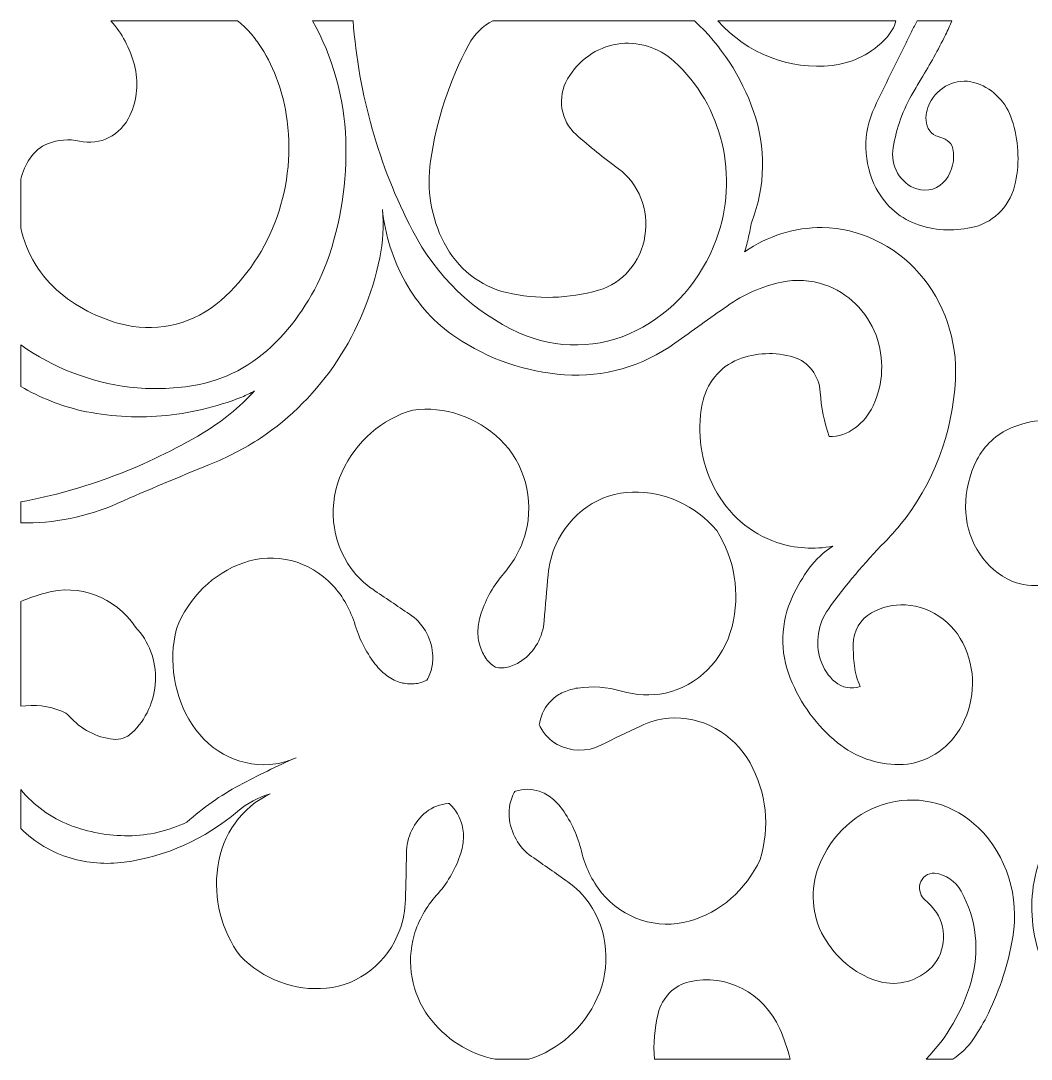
# Model space of a CAD drawing. Header units: millimetres. Extents: x -1200 to 1200, y -590 to 590.
# Drawn here: x -1200 to -52, y -590 to 590 of the extents above; entities that cross this region are included whole.
import ezdxf

# ---------------------------------------------------------------- set-up
doc = ezdxf.new("R2010")
doc.units = ezdxf.units.MM
doc.header["$MEASUREMENT"] = 0
doc.layers.add('Layer 1', color=7, linetype='Continuous')

msp = doc.modelspace()

# ---------------------------------------------------------------- linework, layer by layer
at = {"layer": 'Layer 1', "color": 250, "lineweight": 20}
for points, knots in [([(-434.466, 589.9734), (-404.2132, 562.1091), (-381.068, 526.6537), (-367.115, 486.8259), (-352.8885, 446.2071), (-353.6743, 401.4212), (-369.3075, 361.3882), (-370.4978, 355.6812), (-371.7052, 349.9743), (-372.9296, 344.2734), (-374.1485, 338.5665), (-375.6179, 332.9199), (-377.3263, 327.358), (-351.1343, 345.6382), (-320.4316, 355.2584), (-289.0741, 355.0048), (-247.1519, 354.2319), (-207.5307, 335.4201), (-178.9523, 302.8816), (-150.374, 270.343), (-135.4982, 226.8858), (-137.7421, 182.4805), (-140.8687, 121.3649), (-163.0514, 63.1181), (-200.8218, 16.8285), (-206.3233, 10.1734), (-212.0925, 3.7599), (-218.1066, -2.3818), (-241.2346, -26.0128), (-262.6428, -51.4675), (-282.1431, -78.5226), (-294.0175, -94.9971), (-297.3776, -116.6775), (-291.0845, -136.3045), (-287.9294, -146.1421), (-282.1829, -154.8202), (-274.5343, -161.3063), (-266.5269, -168.0881), (-255.7801, -170.0146), (-246.1268, -166.3851), (-249.5097, -159.0356), (-251.7138, -151.1425), (-252.642, -143.026), (-253.5646, -134.9518), (-253.9976, -126.8291), (-253.9349, -118.7006), (-253.8153, -103.6271), (-245.9047, -89.8519), (-233.3355, -82.8043), (-221.4382, -76.1371), (-208.0603, -73.021), (-194.6254, -73.7879), (-163.0458, -75.5695), (-135.4812, -96.9539), (-124.29, -128.3208), (-113.3441, -158.9932), (-117.8033, -193.4282), (-136.1247, -219.8552), (-151.5073, -242.0427), (-175.8884, -255.1596), (-201.8584, -255.2381), (-227.105, -255.3166), (-251.6511, -246.566), (-271.7322, -230.3451), (-295.3444, -211.2676), (-313.8709, -186.0363), (-325.5231, -157.091), (-337.5399, -127.2459), (-336.5888, -93.3365), (-322.9376, -64.2885), (-317.6011, -52.941), (-311.2396, -42.1673), (-303.9441, -32.1244), (-296.5916, -22.0028), (-287.4681, -13.4998), (-277.063, -7.0621), (-298.2888, -11.1506), (-320.1298, -9.6831), (-340.7007, -2.7804), (-370.8281, 7.3471), (-396.1432, 29.2932), (-411.5031, 58.5826), (-426.7945, 87.7393), (-431.7665, 121.697), (-425.5474, 154.3987), (-421.1279, 177.6552), (-405.6768, 196.8051), (-384.7016, 205.0606), (-364.5577, 212.9838), (-342.5802, 213.938), (-321.8953, 207.7962), (-304.73, 202.7114), (-292.5139, 186.6595), (-291.4205, 167.7994), (-290.4295, 150.594), (-287.0238, 133.6424), (-281.3172, 117.506), (-270.7186, 117.4033), (-260.3476, 120.8396), (-251.6966, 127.3376), (-243.1312, 133.7752), (-236.1717, 142.3387), (-231.4447, 152.279), (-219.5475, 177.2928), (-218.2889, 206.5281), (-227.9991, 232.5806), (-238.5408, 259.9558), (-259.966, 281.0201), (-286.5226, 290.0666), (-302.2127, 295.4173), (-318.9395, 296.4499), (-335.1138, 293.0741), (-357.3307, 288.436), (-378.4654, 279.1721), (-397.2879, 265.8197), (-417.0502, 251.8031), (-436.7896, 237.738), (-456.5006, 223.6307), (-493.4395, 197.1795), (-537.6111, 184.5397), (-582.0903, 187.662), (-626.0399, 190.754), (-668.5429, 205.4712), (-705.7553, 230.4609), (-729.225, 246.2229), (-748.8163, 267.6737), (-762.9233, 293.0499), (-776.9847, 318.3477), (-785.8919, 346.4777), (-789.0868, 375.6464), (-787.2473, 357.2212), (-788.2212, 338.6088), (-791.9573, 320.5156), (-809.4756, 235.7149), (-858.3573, 162.0019), (-927.656, 115.7849), (-945.9773, 103.8153), (-965.3295, 93.7301), (-985.4506, 85.6559), (-1020.453, 71.6089), (-1055.2277, 56.946), (-1089.7689, 41.6732), (-1124.6803, 26.2314), (-1162.2285, 18.6643), (-1200.0501, 19.4374), (-1200.0501, 19.4374), (-1200.0501, 43.2615), (-1200.0501, 43.2615), (-1127.3115, 56.7468), (-1057.2495, 83.2643), (-992.8999, 121.6608), (-971.3037, 134.5483), (-951.5756, 150.6847), (-934.3308, 169.5567), (-936.6373, 168.1014), (-939.0293, 166.7969), (-941.4895, 165.6495), (-943.9498, 164.5081), (-946.433, 163.4271), (-948.9388, 162.4066), (-978.1949, 150.8175), (-1008.8178, 143.6069), (-1039.9476, 140.9617), (-1070.3996, 138.377), (-1101.034, 140.3881), (-1130.9564, 146.9163), (-1155.081, 152.5931), (-1178.3344, 161.8147), (-1200.0501, 174.3216), (-1200.0501, 174.3216), (-1200.0501, 221.7284), (-1200.0501, 221.7284), (-1163.0088, 195.6335), (-1120.6538, 179.1891), (-1076.4764, 173.7842), (-1052.2377, 170.8672), (-1027.7314, 171.429), (-1003.6353, 175.463), (-968.6042, 181.3209), (-936.0735, 198.3752), (-910.4167, 224.3312), (-885.0504, 249.9973), (-865.1857, 281.1711), (-852.2007, 315.7085), (-836.2998, 360.0717), (-828.9758, 407.3938), (-830.6787, 454.8187), (-832.3929, 502.5094), (-845.395, 549.0043), (-868.4831, 589.9734), (-868.4831, 589.9734), (-822.358, 589.9734), (-822.358, 589.9734), (-816.0307, 506.3865), (-793.0279, 425.1488), (-754.8874, 351.7015), (-727.8981, 299.7291), (-685.2754, 258.7842), (-633.831, 235.4492), (-591.1457, 216.0879), (-542.657, 216.9756), (-500.638, 237.9191), (-458.9836, 258.6816), (-426.3845, 295.6045), (-409.618, 341.0606), (-383.2722, 412.521), (-402.425, 493.946), (-457.4117, 543.8166), (-475.3116, 560.0316), (-499.0891, 567.2604), (-522.348, 563.4376), (-545.6128, 559.6209), (-566.1439, 545.2298), (-578.5764, 524.0387), (-590.7242, 503.3488), (-586.6295, 476.2876), (-568.9517, 460.7068), (-553.4493, 447.0283), (-537.3833, 434.0685), (-520.8046, 421.8755), (-497.4374, 404.7911), (-485.8819, 375.1452), (-490.6374, 345.4751), (-495.3929, 315.8052), (-515.9411, 291.7516), (-543.3177, 283.8101), (-577.3976, 274.0329), (-613.1803, 273.0907), (-647.6817, 281.0502), (-678.0369, 288.0496), (-704.0068, 308.6549), (-718.9282, 337.5519), (-733.559, 365.8873), (-738.9865, 398.5164), (-734.3905, 430.451), (-727.6873, 477.0487), (-712.9368, 521.9129), (-690.8795, 562.8338), (-684.5293, 574.616), (-674.9671, 584.0732), (-663.4401, 589.9734), (-663.4401, 589.9734), (-434.466, 589.9734), (-434.466, 589.9734)], [0, 0, 0, 0, 0.012345679, 0.012345679, 0.012345679, 0.024691358, 0.024691358, 0.024691358, 0.037037037, 0.037037037, 0.037037037, 0.049382716, 0.049382716, 0.049382716, 0.061728395, 0.061728395, 0.061728395, 0.074074074, 0.074074074, 0.074074074, 0.086419753, 0.086419753, 0.086419753, 0.098765432, 0.098765432, 0.098765432, 0.111111111, 0.111111111, 0.111111111, 0.12345679, 0.12345679, 0.12345679, 0.135802469, 0.135802469, 0.135802469, 0.148148148, 0.148148148, 0.148148148, 0.160493827, 0.160493827, 0.160493827, 0.172839506, 0.172839506, 0.172839506, 0.185185185, 0.185185185, 0.185185185, 0.197530864, 0.197530864, 0.197530864, 0.209876543, 0.209876543, 0.209876543, 0.222222222, 0.222222222, 0.222222222, 0.234567901, 0.234567901, 0.234567901, 0.24691358, 0.24691358, 0.24691358, 0.259259259, 0.259259259, 0.259259259, 0.271604938, 0.271604938, 0.271604938, 0.283950617, 0.283950617, 0.283950617, 0.296296296, 0.296296296, 0.296296296, 0.308641975, 0.308641975, 0.308641975, 0.320987654, 0.320987654, 0.320987654, 0.333333333, 0.333333333, 0.333333333, 0.345679012, 0.345679012, 0.345679012, 0.358024691, 0.358024691, 0.358024691, 0.37037037, 0.37037037, 0.37037037, 0.382716049, 0.382716049, 0.382716049, 0.395061728, 0.395061728, 0.395061728, 0.407407407, 0.407407407, 0.407407407, 0.419753086, 0.419753086, 0.419753086, 0.432098765, 0.432098765, 0.432098765, 0.444444444, 0.444444444, 0.444444444, 0.456790123, 0.456790123, 0.456790123, 0.469135802, 0.469135802, 0.469135802, 0.481481481, 0.481481481, 0.481481481, 0.49382716, 0.49382716, 0.49382716, 0.50617284, 0.50617284, 0.50617284, 0.518518519, 0.518518519, 0.518518519, 0.530864198, 0.530864198, 0.530864198, 0.543209877, 0.543209877, 0.543209877, 0.555555556, 0.555555556, 0.555555556, 0.567901235, 0.567901235, 0.567901235, 0.580246914, 0.580246914, 0.580246914, 0.592592593, 0.592592593, 0.592592593, 0.604938272, 0.604938272, 0.604938272, 0.617283951, 0.617283951, 0.617283951, 0.62962963, 0.62962963, 0.62962963, 0.641975309, 0.641975309, 0.641975309, 0.654320988, 0.654320988, 0.654320988, 0.666666667, 0.666666667, 0.666666667, 0.679012346, 0.679012346, 0.679012346, 0.691358025, 0.691358025, 0.691358025, 0.703703704, 0.703703704, 0.703703704, 0.716049383, 0.716049383, 0.716049383, 0.728395062, 0.728395062, 0.728395062, 0.740740741, 0.740740741, 0.740740741, 0.75308642, 0.75308642, 0.75308642, 0.765432099, 0.765432099, 0.765432099, 0.777777778, 0.777777778, 0.777777778, 0.790123457, 0.790123457, 0.790123457, 0.802469136, 0.802469136, 0.802469136, 0.814814815, 0.814814815, 0.814814815, 0.827160494, 0.827160494, 0.827160494, 0.839506173, 0.839506173, 0.839506173, 0.851851852, 0.851851852, 0.851851852, 0.864197531, 0.864197531, 0.864197531, 0.87654321, 0.87654321, 0.87654321, 0.888888889, 0.888888889, 0.888888889, 0.901234568, 0.901234568, 0.901234568, 0.913580247, 0.913580247, 0.913580247, 0.925925926, 0.925925926, 0.925925926, 0.938271605, 0.938271605, 0.938271605, 0.950617284, 0.950617284, 0.950617284, 0.962962963, 0.962962963, 0.962962963, 0.975308642, 0.975308642, 0.975308642, 0.987654321, 0.987654321, 0.987654321, 1, 1, 1, 1]), ([(-940.772, 578.0763), (-936.8138, 573.6678), (-933.1234, 569.0057), (-929.7176, 564.114), (-913.5889, 540.1509), (-902.825, 512.6249), (-898.229, 483.5889), (-885.6199, 404.018), (-914.0787, 323.4506), (-972.8301, 272.1728), (-1002.6557, 246.1444), (-1041.9466, 235.8055), (-1079.791, 244.0005), (-1107.2644, 249.949), (-1133.0636, 262.5043), (-1155.2292, 280.7061), (-1177.7593, 299.2098), (-1193.5747, 325.359), (-1200.0501, 354.7875), (-1200.0501, 354.7875), (-1200.0501, 409.9423), (-1200.0501, 409.9423), (-1197.9315, 418.5903), (-1194.3265, 426.7431), (-1189.4058, 433.9899), (-1184.4225, 441.3335), (-1177.5258, 446.968), (-1169.5582, 450.2049), (-1158.0027, 454.9094), (-1145.4049, 455.9179), (-1133.3084, 453.1097), (-1110.095, 447.7289), (-1086.3745, 459.8493), (-1075.9182, 482.4777), (-1067.6773, 500.2991), (-1065.8776, 520.7232), (-1070.8781, 539.849), (-1075.7929, 558.6426), (-1085.0021, 575.8601), (-1097.6909, 589.9734), (-1097.6909, 589.9734), (-953.7968, 589.9734), (-953.7968, 589.9734), (-949.0926, 586.4706), (-944.7301, 582.4849), (-940.772, 578.0763)], [0, 0, 0, 0, 0.066666667, 0.066666667, 0.066666667, 0.133333333, 0.133333333, 0.133333333, 0.2, 0.2, 0.2, 0.266666667, 0.266666667, 0.266666667, 0.333333333, 0.333333333, 0.333333333, 0.4, 0.4, 0.4, 0.466666667, 0.466666667, 0.466666667, 0.533333333, 0.533333333, 0.533333333, 0.6, 0.6, 0.6, 0.666666667, 0.666666667, 0.666666667, 0.733333333, 0.733333333, 0.733333333, 0.8, 0.8, 0.8, 0.866666667, 0.866666667, 0.866666667, 0.933333333, 0.933333333, 0.933333333, 1, 1, 1, 1]), ([(-209.598, 579.6103), (-211.4774, 576.4277), (-213.6017, 573.4202), (-215.9481, 570.606), (-232.5552, 552.984), (-254.3449, 541.9325), (-277.7066, 539.2632), (-326.1325, 533.7193), (-374.177, 552.4827), (-407.6815, 589.9734), (-407.6815, 589.9734), (-205.4861, 589.9734), (-205.4861, 589.9734), (-206.3233, 586.3076), (-207.713, 582.811), (-209.598, 579.6103)], [0, 0, 0, 0, 0.2, 0.2, 0.2, 0.4, 0.4, 0.4, 0.6, 0.6, 0.6, 0.8, 0.8, 0.8, 1, 1, 1, 1]), ([(-181.2967, 589.9734), (-181.2967, 589.9734), (-141.8805, 589.9734), (-141.8805, 589.9734), (-144.0958, 584.5925), (-146.4708, 579.2842), (-149.0051, 574.0664), (-157.5365, 557.0242), (-166.7342, 540.3684), (-176.5868, 524.1535), (-179.759, 518.9296), (-182.8914, 513.6816), (-185.9839, 508.4035), (-197.1293, 489.2597), (-204.8064, 468.0624), (-208.6051, 445.9231), (-212.1475, 425.2213), (-200.5122, 404.9481), (-181.5302, 398.8183), (-169.616, 394.9654), (-156.6766, 399.1324), (-148.8058, 409.3687), (-141.2426, 419.2063), (-138.2185, 432.1239), (-140.5707, 444.5704), (-141.3223, 448.5502), (-143.6973, 451.9804), (-147.0516, 453.937), (-150.2637, 455.8031), (-153.6751, 457.2706), (-157.2119, 458.2973), (-165.1053, 460.586), (-170.7321, 467.9658), (-171.2049, 476.6319), (-171.6434, 484.6881), (-169.6387, 492.6717), (-165.4926, 499.4355), (-154.2049, 517.8244), (-132.6373, 525.7658), (-113.0231, 518.7847), (-94.5138, 512.1961), (-79.9513, 496.8991), (-73.5384, 477.3505), (-66.0779, 454.6014), (-64.6427, 430.137), (-69.3867, 406.5847), (-74.4212, 381.5346), (-92.5774, 361.8109), (-116.0643, 355.8262), (-136.7663, 350.5601), (-158.4021, 351.2123), (-178.7852, 357.7103), (-199.5782, 364.3413), (-217.1137, 379.2699), (-227.7181, 399.3619), (-242.833, 427.9931), (-243.5107, 462.6816), (-229.5575, 491.9652), (-217.8711, 516.4717), (-205.9226, 540.8394), (-193.7178, 565.0622), (-191.662, 569.2231), (-189.6116, 573.39), (-187.5728, 577.563), (-185.5339, 581.73), (-183.4437, 585.8668), (-181.2967, 589.9734)], [0, 0, 0, 0, 0.045454545, 0.045454545, 0.045454545, 0.090909091, 0.090909091, 0.090909091, 0.136363636, 0.136363636, 0.136363636, 0.181818182, 0.181818182, 0.181818182, 0.227272727, 0.227272727, 0.227272727, 0.272727273, 0.272727273, 0.272727273, 0.318181818, 0.318181818, 0.318181818, 0.363636364, 0.363636364, 0.363636364, 0.409090909, 0.409090909, 0.409090909, 0.454545455, 0.454545455, 0.454545455, 0.5, 0.5, 0.5, 0.545454545, 0.545454545, 0.545454545, 0.590909091, 0.590909091, 0.590909091, 0.636363636, 0.636363636, 0.636363636, 0.681818182, 0.681818182, 0.681818182, 0.727272727, 0.727272727, 0.727272727, 0.772727273, 0.772727273, 0.772727273, 0.818181818, 0.818181818, 0.818181818, 0.863636364, 0.863636364, 0.863636364, 0.909090909, 0.909090909, 0.909090909, 0.954545455, 0.954545455, 0.954545455, 1, 1, 1, 1]), ([(1091.2634, 106.9678), (1132.1091, 69.3987), (1168.6037, 26.787), (1199.95, -19.9314), (1199.95, -19.9314), (1199.95, -92.8835), (1199.95, -92.8835), (1172.9777, -67.9059), (1146.2901, -42.584), (1119.8931, -16.9179), (1090.8818, 12.2629), (1062.3263, 41.9571), (1034.2491, 72.1525), (987.8962, 121.999), (932.6702, 161.549), (871.7546, 188.5316), (850.0788, 197.8136), (827.6627, 205.0304), (804.7738, 210.0911), (781.8336, 215.1579), (758.3696, 217.018), (734.9739, 215.6048), (679.4118, 211.6733), (626.6859, 188.2961), (585.0315, 149.1085), (557.7403, 123.4183), (549.9777, 81.6157), (566.095, 46.897), (570.1386, 38.1886), (576.3748, 30.8391), (584.1203, 25.6576), (591.8771, 20.4701), (600.8754, 17.7706), (610.0446, 17.8732), (621.3553, 18.0061), (630.8377, 26.9318), (632.2729, 38.8288), (633.5428, 49.2764), (633.9871, 59.8146), (633.6055, 70.3347), (632.8709, 90.2758), (646.5109, 107.5717), (665.1396, 110.3859), (682.5555, 113.0069), (699.9713, 105.4701), (710.7011, 90.6864), (731.7333, 61.6928), (740.5095, 24.7276), (734.9567, -11.3741), (729.1248, -49.3055), (701.8564, -79.5492), (666.3983, -87.4845), (631.9824, -95.1844), (596.0971, -86.0352), (568.7262, -62.6096), (514.5708, -16.2838), (497.0012, 63.2086), (525.9955, 130.2846), (533.2112, 146.9586), (543.0011, 162.2434), (554.961, 175.5053), (566.898, 188.7429), (580.5494, 200.1145), (595.4993, 209.2819), (567.4846, 202.0591), (540.8426, 189.8058), (516.718, 173.0534), (492.6275, 156.3252), (471.1054, 135.7803), (452.8979, 112.1252), (418.3055, 66.1074), (398.2356, 9.7627), (395.5078, -49.0157), (392.8082, -107.3471), (404.472, -165.3948), (429.3826, -217.4818), (442.6808, -245.2978), (466.0993, -266.1326), (494.2449, -275.1731), (511.4955, -280.711), (530.1757, -277.4679), (544.852, -266.3802), (554.9838, -258.6925), (560.4226, -245.8111), (559.0787, -232.6761), (557.7288, -219.5411), (549.9378, -208.2481), (538.4793, -203.0484), (525.8302, -197.2751), (516.4845, -185.4928), (513.2837, -171.2889), (508.1639, -148.594), (519.5656, -125.3375), (540.0055, -116.7016), (558.2584, -108.9958), (578.072, -106.3567), (597.5552, -109.0441), (629.1975, -113.4104), (658.4991, -129.1361), (680.5622, -153.5883), (714.0953, -191.399), (727.2056, -244.7362), (715.3996, -295.1081), (703.5364, -345.7276), (667.2981, -385.9661), (620.1706, -400.9128), (606.4112, -405.2731), (592.458, -408.9146), (578.3625, -411.8193), (564.2498, -414.7302), (549.9208, -416.3306), (535.5405, -416.5962), (542.853, -417.0492), (550.0973, -418.3415), (557.148, -420.4613), (601.0748, -433.6748), (642.4387, -455.1014), (679.2751, -483.7086), (694.4527, -495.5029), (705.2564, -512.5814), (709.7841, -531.9488), (714.232, -550.9778), (714.5738, -570.8404), (710.7864, -590.0266), (710.7864, -590.0266), (680.6192, -590.0266), (680.6192, -590.0266), (692.7442, -547.8677), (674.4114, -502.623), (637.1764, -483.0262), (615.8424, -471.7814), (593.7166, -462.3182), (570.9985, -454.7331), (537.8585, -443.6634), (506.2217, -428.0464), (476.9088, -408.2744), (447.663, -388.5516), (422.5742, -362.6291), (403.2175, -332.1474), (420.6666, -359.9309), (428.9046, -393.1053), (426.6204, -426.4158), (424.3423, -459.5342), (415.0706, -491.7043), (399.4943, -520.5228), (390.7523, -536.7015), (379.1056, -550.9235), (365.2209, -562.3736), (351.3987, -573.7694), (336.147, -583.0816), (319.9158, -590.0266), (319.9158, -590.0266), (110.8007, -590.0266), (110.8007, -590.0266), (117.6634, -566.6312), (136.2808, -549.2265), (159.0273, -544.9147), (180.219, -540.8987), (201.8152, -539.8358), (223.2688, -541.7381), (212.3683, -525.7285), (204.976, -507.3334), (201.6329, -487.9057), (198.3241, -468.6713), (196.9059, -449.1168), (197.407, -429.5682), (198.2158, -397.5792), (215.2956, -368.5372), (242.0117, -353.657), (269.0067, -338.6197), (301.8052, -341.5608), (326.0608, -361.1576), (335.3952, -368.7064), (341.8592, -379.5767), (344.2512, -391.7636), (346.4781, -403.0627), (345.7263, -414.8026), (342.0984, -425.6851), (338.1403, -437.5519), (327.2626, -445.2276), (315.4166, -444.5391), (311.9653, -444.3398), (308.5197, -444.1405), (305.0741, -443.9412), (303.0979, -443.8265), (301.1674, -444.6176), (299.772, -446.1032), (298.3824, -447.5948), (297.6477, -449.6301), (297.7673, -451.7256), (298.5589, -465.5128), (305.6664, -478.0198), (316.7948, -485.1942), (327.9289, -492.3747), (341.5744, -493.3591), (353.4774, -487.7548), (383.7928, -473.5327), (402.7463, -441.0606), (401.1744, -405.9494), (400.7871, -397.2592), (399.2039, -388.6836), (396.4702, -380.4826), (381.5944, -335.8538), (370.785, -289.8119), (364.1957, -242.9969), (360.6077, -217.5421), (357.8626, -191.9667), (355.9776, -166.3127), (349.4395, -180.7339), (341.2441, -194.2494), (331.5738, -206.533), (321.9376, -218.7802), (311.914, -230.6712), (301.5147, -242.1937), (283.7173, -261.9234), (261.4834, -276.556), (236.9144, -284.727), (212.6303, -292.8012), (187.4577, -297.5178), (162.0343, -298.7678), (151.8799, -299.1422), (141.7311, -299.4622), (131.5766, -299.734), (121.593, -299.9998), (111.615, -300.4588), (101.6485, -301.1049), (75.297, -303.1582), (49.5777, -310.5621), (25.8687, -322.9362), (8.1224, -332.2001), (-3.1027, -351.3441), (-3.0628, -372.3238), (-3.0458, -383.6894), (-4.0139, -395.0368), (-5.9559, -406.2211), (-6.6564, -410.2855), (-5.3523, -414.4525), (-2.4932, -417.2666), (0.3656, -420.0808), (4.3465, -421.1618), (8.1169, -420.1231), (20.2817, -416.7775), (29.0693, -405.5931), (29.9634, -392.3071), (31.3303, -371.9373), (47.5558, -356.278), (66.8113, -356.7007), (84.3694, -357.0932), (101.5347, -362.3533), (116.587, -371.9433), (132.1917, -381.8836), (142.5625, -398.9562), (144.6527, -418.1242), (145.6665, -427.4062), (145.5753, -436.791), (144.3907, -446.055), (140.8939, -473.3153), (128.3645, -498.3895), (109.0522, -516.7726), (97.941, -527.1597), (84.7624, -534.7569), (70.496, -539.0024), (50.7566, -544.7697), (29.7699, -543.6404), (10.6739, -535.7836), (-8.5757, -527.8603), (-24.3741, -512.6176), (-33.6287, -493.039), (-41.0153, -477.3977), (-46.1524, -460.6755), (-48.8748, -443.4218), (-53.5276, -413.8606), (-50.2302, -383.4901), (-39.3638, -355.8251), (-29.4883, -331.5238), (-13.9747, -310.2541), (5.7077, -293.9909), (25.6295, -277.5344), (50.1813, -268.6208), (75.4337, -268.6691), (87.439, -268.6871), (99.4388, -268.6328), (111.4442, -268.5), (120.6989, -268.2946), (129.9535, -267.9805), (139.2082, -267.5699), (148.4116, -267.1533), (157.6263, -266.8513), (166.8353, -266.658), (160.9694, -266.5795), (155.1318, -265.734), (149.4537, -264.1518), (143.7928, -262.5635), (138.2513, -260.5223), (132.8808, -258.0402), (105.6009, -244.9596), (82.8545, -223.1343), (67.8477, -195.6626), (52.9776, -168.4505), (46.1491, -137.1077), (48.2393, -105.7286), (49.0082, -95.2569), (50.5401, -84.8635), (52.8125, -74.6394), (55.0848, -64.4213), (56.8218, -54.0764), (58.0179, -43.659), (62.0558, -5.9812), (55.9049, 32.1194), (40.2603, 66.2161), (36.4446, 74.5319), (29.9237, 81.0964), (21.8878, 84.7017), (15.3724, 87.6186), (8.2194, 88.5667), (1.2257, 87.4313), (-5.6541, 86.3141), (-12.6136, 85.8853), (-19.5673, 86.1571), (-25.7124, 85.6921), (-30.4452, 80.2147), (-30.3369, 73.6803), (-30.2287, 67.1461), (-27.7969, 62.2182), (-21.6347, 61.9827), (-14.5158, 60.8835), (-7.488, 59.1624), (-0.631, 56.8374), (8.8173, 53.6367), (15.9305, 45.3088), (18.015, 35.0242), (23.5678, 7.9873), (13.9658, -20.034), (-6.6622, -36.9858), (-27.2901, -53.9374), (-55.6121, -56.6249), (-78.9167, -44.1783), (-107.9165, -28.5915), (-126.198, 2.9869), (-126.215, 37.458), (-126.2265, 56.1187), (-121.8185, 74.4957), (-113.3953, 90.8797), (-104.8468, 107.5174), (-91.0303, 120.4288), (-74.4005, 127.3376), (-51.5856, 136.819), (-26.6295, 138.9749), (-2.6698, 133.5457), (21.7453, 128.0139), (43.0283, 112.252), (56.3492, 89.865), (64.8406, 75.5827), (71.2078, 60.0018), (75.2344, 43.6661), (78.3952, 30.2835), (80.4227, 16.6232), (81.2998, 2.8601), (82.1824, -10.9936), (80.6333, -24.9076), (76.7321, -38.1695), (84.8592, -20.1125), (96.3464, -3.9761), (110.4874, 9.2676), (124.5146, 22.4025), (139.6239, 34.1908), (155.6216, 44.4875), (172.7869, 55.539), (192.7028, 60.8654), (212.7612, 59.7784), (243.3101, 58.0029), (271.4158, 41.4377), (288.9796, 14.8779), (295.2558, 5.3964), (299.8346, -5.2323), (302.5, -16.471), (313.5202, -62.8995), (301.583, -112.124), (270.8405, -147.193), (260.2076, -159.3134), (246.1349, -167.442), (230.758, -170.3347), (219.8403, -172.3879), (208.6494, -172.237), (197.783, -169.8999), (185.8118, -167.3212), (176.8931, -156.638), (175.9078, -143.7326), (174.8144, -129.3656), (173.8633, -114.9865), (173.0489, -100.6014), (172.7242, -95.0394), (170.1557, -89.8881), (165.9982, -86.476), (161.8408, -83.0639), (156.5272, -81.7112), (151.3674, -82.7801), (138.3994, -85.4554), (127.4932, -94.671), (122.1511, -107.4799), (111.2847, -133.5506), (112.6858, -163.5105), (125.9612, -188.295), (143.7643, -221.534), (178.3567, -240.4907), (214.2192, -236.6136), (265.3447, -231.0818), (308.9013, -194.962), (326.226, -143.6601), (341.6941, -97.8778), (352.5662, -50.5012), (358.6542, -2.3033), (363.3585, 34.9095), (373.7978, 71.0533), (389.5449, 104.6789), (417.138, 163.5901), (463.4055, 210.3689), (520.1977, 236.8201), (575.942, 262.7821), (636.3676, 275.597), (697.2433, 274.3771), (665.3049, 284.867), (635.8495, 302.5071), (610.8819, 326.0836), (585.9541, 349.6241), (565.6849, 378.207), (551.2706, 410.1296), (535.5575, 444.9328), (530.899, 484.223), (537.9895, 522.0639), (542.6367, 546.8846), (535.0222, 572.4902), (517.7659, 589.9734), (517.7659, 589.9734), (772.9834, 589.9734), (772.9834, 589.9734), (802.2452, 559.9953), (816.762, 517.293), (812.3028, 474.4095), (809.3185, 445.6816), (793.4688, 420.2088), (769.7486, 405.9746), (750.6868, 394.5307), (729.2046, 388.3587), (707.301, 388.0205), (691.1039, 387.7668), (676.382, 397.9849), (670.0944, 413.8134), (663.545, 430.3182), (661.415, 448.4295), (663.9323, 466.136), (666.4097, 483.5225), (668.5567, 500.9513), (670.3736, 518.4284), (672.0081, 534.1179), (665.7889, 549.5538), (653.9601, 559.1378), (641.8977, 568.9151), (625.5127, 570.1169), (612.3056, 562.1754), (581.7796, 543.8166), (565.6736, 506.9239), (572.2686, 470.3755), (580.6063, 424.1402), (603.4724, 382.2955), (637.1707, 351.6472), (652.9805, 337.2681), (670.1856, 324.7188), (688.5126, 314.2169), (706.7827, 303.7391), (725.3262, 293.8048), (744.1146, 284.408), (764.6913, 274.1234), (786.7543, 267.5952), (809.3868, 265.101), (863.4682, 259.1465), (915.5391, 240.0087), (961.499, 209.2094), (1007.1173, 178.6396), (1050.4973, 144.4584), (1091.2634, 106.9678)], [0, 0, 0, 0, 0.00625, 0.00625, 0.00625, 0.0125, 0.0125, 0.0125, 0.01875, 0.01875, 0.01875, 0.025, 0.025, 0.025, 0.03125, 0.03125, 0.03125, 0.0375, 0.0375, 0.0375, 0.04375, 0.04375, 0.04375, 0.05, 0.05, 0.05, 0.05625, 0.05625, 0.05625, 0.0625, 0.0625, 0.0625, 0.06875, 0.06875, 0.06875, 0.075, 0.075, 0.075, 0.08125, 0.08125, 0.08125, 0.0875, 0.0875, 0.0875, 0.09375, 0.09375, 0.09375, 0.1, 0.1, 0.1, 0.10625, 0.10625, 0.10625, 0.1125, 0.1125, 0.1125, 0.11875, 0.11875, 0.11875, 0.125, 0.125, 0.125, 0.13125, 0.13125, 0.13125, 0.1375, 0.1375, 0.1375, 0.14375, 0.14375, 0.14375, 0.15, 0.15, 0.15, 0.15625, 0.15625, 0.15625, 0.1625, 0.1625, 0.1625, 0.16875, 0.16875, 0.16875, 0.175, 0.175, 0.175, 0.18125, 0.18125, 0.18125, 0.1875, 0.1875, 0.1875, 0.19375, 0.19375, 0.19375, 0.2, 0.2, 0.2, 0.20625, 0.20625, 0.20625, 0.2125, 0.2125, 0.2125, 0.21875, 0.21875, 0.21875, 0.225, 0.225, 0.225, 0.23125, 0.23125, 0.23125, 0.2375, 0.2375, 0.2375, 0.24375, 0.24375, 0.24375, 0.25, 0.25, 0.25, 0.25625, 0.25625, 0.25625, 0.2625, 0.2625, 0.2625, 0.26875, 0.26875, 0.26875, 0.275, 0.275, 0.275, 0.28125, 0.28125, 0.28125, 0.2875, 0.2875, 0.2875, 0.29375, 0.29375, 0.29375, 0.3, 0.3, 0.3, 0.30625, 0.30625, 0.30625, 0.3125, 0.3125, 0.3125, 0.31875, 0.31875, 0.31875, 0.325, 0.325, 0.325, 0.33125, 0.33125, 0.33125, 0.3375, 0.3375, 0.3375, 0.34375, 0.34375, 0.34375, 0.35, 0.35, 0.35, 0.35625, 0.35625, 0.35625, 0.3625, 0.3625, 0.3625, 0.36875, 0.36875, 0.36875, 0.375, 0.375, 0.375, 0.38125, 0.38125, 0.38125, 0.3875, 0.3875, 0.3875, 0.39375, 0.39375, 0.39375, 0.4, 0.4, 0.4, 0.40625, 0.40625, 0.40625, 0.4125, 0.4125, 0.4125, 0.41875, 0.41875, 0.41875, 0.425, 0.425, 0.425, 0.43125, 0.43125, 0.43125, 0.4375, 0.4375, 0.4375, 0.44375, 0.44375, 0.44375, 0.45, 0.45, 0.45, 0.45625, 0.45625, 0.45625, 0.4625, 0.4625, 0.4625, 0.46875, 0.46875, 0.46875, 0.475, 0.475, 0.475, 0.48125, 0.48125, 0.48125, 0.4875, 0.4875, 0.4875, 0.49375, 0.49375, 0.49375, 0.5, 0.5, 0.5, 0.50625, 0.50625, 0.50625, 0.5125, 0.5125, 0.5125, 0.51875, 0.51875, 0.51875, 0.525, 0.525, 0.525, 0.53125, 0.53125, 0.53125, 0.5375, 0.5375, 0.5375, 0.54375, 0.54375, 0.54375, 0.55, 0.55, 0.55, 0.55625, 0.55625, 0.55625, 0.5625, 0.5625, 0.5625, 0.56875, 0.56875, 0.56875, 0.575, 0.575, 0.575, 0.58125, 0.58125, 0.58125, 0.5875, 0.5875, 0.5875, 0.59375, 0.59375, 0.59375, 0.6, 0.6, 0.6, 0.60625, 0.60625, 0.60625, 0.6125, 0.6125, 0.6125, 0.61875, 0.61875, 0.61875, 0.625, 0.625, 0.625, 0.63125, 0.63125, 0.63125, 0.6375, 0.6375, 0.6375, 0.64375, 0.64375, 0.64375, 0.65, 0.65, 0.65, 0.65625, 0.65625, 0.65625, 0.6625, 0.6625, 0.6625, 0.66875, 0.66875, 0.66875, 0.675, 0.675, 0.675, 0.68125, 0.68125, 0.68125, 0.6875, 0.6875, 0.6875, 0.69375, 0.69375, 0.69375, 0.7, 0.7, 0.7, 0.70625, 0.70625, 0.70625, 0.7125, 0.7125, 0.7125, 0.71875, 0.71875, 0.71875, 0.725, 0.725, 0.725, 0.73125, 0.73125, 0.73125, 0.7375, 0.7375, 0.7375, 0.74375, 0.74375, 0.74375, 0.75, 0.75, 0.75, 0.75625, 0.75625, 0.75625, 0.7625, 0.7625, 0.7625, 0.76875, 0.76875, 0.76875, 0.775, 0.775, 0.775, 0.78125, 0.78125, 0.78125, 0.7875, 0.7875, 0.7875, 0.79375, 0.79375, 0.79375, 0.8, 0.8, 0.8, 0.80625, 0.80625, 0.80625, 0.8125, 0.8125, 0.8125, 0.81875, 0.81875, 0.81875, 0.825, 0.825, 0.825, 0.83125, 0.83125, 0.83125, 0.8375, 0.8375, 0.8375, 0.84375, 0.84375, 0.84375, 0.85, 0.85, 0.85, 0.85625, 0.85625, 0.85625, 0.8625, 0.8625, 0.8625, 0.86875, 0.86875, 0.86875, 0.875, 0.875, 0.875, 0.88125, 0.88125, 0.88125, 0.8875, 0.8875, 0.8875, 0.89375, 0.89375, 0.89375, 0.9, 0.9, 0.9, 0.90625, 0.90625, 0.90625, 0.9125, 0.9125, 0.9125, 0.91875, 0.91875, 0.91875, 0.925, 0.925, 0.925, 0.93125, 0.93125, 0.93125, 0.9375, 0.9375, 0.9375, 0.94375, 0.94375, 0.94375, 0.95, 0.95, 0.95, 0.95625, 0.95625, 0.95625, 0.9625, 0.9625, 0.9625, 0.96875, 0.96875, 0.96875, 0.975, 0.975, 0.975, 0.98125, 0.98125, 0.98125, 0.9875, 0.9875, 0.9875, 0.99375, 0.99375, 0.99375, 1, 1, 1, 1]), ([(-409.0599, 10.6806), (-388.597, -21.1936), (-382.247, -60.9669), (-391.6553, -98.216), (-401.3543, -136.6246), (-430.6957, -165.9564), (-467.4182, -174.0125), (-483.9627, -177.334), (-501.0083, -176.5671), (-517.228, -171.772), (-533.4137, -166.9891), (-550.3398, -165.7872), (-566.981, -168.2391), (-572.4883, -169.0483), (-577.8816, -170.5823), (-583.0357, -172.8167), (-588.207, -175.0512), (-592.9567, -178.264), (-597.0459, -182.2981), (-603.6523, -188.9532), (-608.2596, -197.5226), (-610.3043, -206.9436), (-610.5093, -207.8918), (-610.6743, -208.852), (-610.7998, -209.8182), (-610.4295, -210.712), (-610.0195, -211.5817), (-609.5752, -212.4391), (-605.1785, -220.9059), (-598.5323, -227.8026), (-590.4566, -232.2835), (-574.9373, -240.6537), (-556.6671, -241.0161), (-540.8745, -233.2438), (-525.8791, -225.8701), (-510.8381, -218.605), (-495.7517, -211.4427), (-485.5857, -206.6175), (-474.7422, -203.61), (-463.6536, -202.5411), (-426.2592, -199.594), (-390.4765, -219.2996), (-371.1927, -253.3962), (-352.5012, -286.4723), (-348.3323, -326.5718), (-359.7625, -363.1745), (-375.7544, -397.8027), (-405.21, -423.3359), (-440.3889, -433.089), (-476.6615, -443.1562), (-515.2178, -430.6312), (-539.9859, -400.786), (-550.898, -387.186), (-558.7061, -371.0919), (-562.8008, -353.7778), (-566.89, -336.4999), (-574.2765, -320.3032), (-584.5223, -306.1838), (-587.9109, -301.5095), (-591.8405, -297.3003), (-596.2143, -293.6587), (-600.611, -289.993), (-605.5943, -287.209), (-610.925, -285.4336), (-619.6443, -282.6434), (-628.9502, -282.6374), (-637.6752, -285.4154), (-637.6752, -285.4154), (-638.7117, -285.7596), (-638.7117, -285.7596), (-638.7117, -285.7596), (-639.2585, -286.7621), (-639.2585, -286.7621), (-643.695, -295.2047), (-645.694, -304.8371), (-644.9934, -314.4754), (-643.4728, -332.8645), (-634.0815, -349.484), (-619.4962, -359.5693), (-605.6513, -369.1473), (-591.869, -378.8218), (-578.1436, -388.5991), (-568.9061, -395.1817), (-560.7506, -403.3405), (-554.0189, -412.7434), (-532.3829, -444.0258), (-528.852, -485.4659), (-544.7984, -520.3718), (-560.2778, -554.2511), (-588.6227, -579.573), (-622.7196, -590.0266), (-622.7196, -590.0266), (-660.9115, -590.0266), (-660.9115, -590.0266), (-690.868, -584.1083), (-717.7778, -566.7942), (-736.5775, -541.3576), (-755.8498, -515.2869), (-761.9722, -480.8823), (-753.0195, -449.1469), (-747.9222, -432.1288), (-739.1915, -416.5782), (-727.5108, -403.721), (-715.8584, -390.888), (-706.8202, -375.6634), (-700.9542, -358.9714), (-699.0121, -353.4457), (-697.7307, -347.6784), (-697.1327, -341.8144), (-696.5348, -335.9263), (-696.9448, -329.9717), (-698.3515, -324.2346), (-700.7378, -314.9102), (-705.664, -306.5401), (-712.5153, -300.1628), (-712.5153, -300.1628), (-713.2273, -299.5106), (-713.2273, -299.5106), (-713.2273, -299.5106), (-714.1669, -299.5529), (-714.1669, -299.5529), (-723.2679, -300.0723), (-732.0213, -303.4119), (-739.3338, -309.1732), (-753.2016, -320.3394), (-761.4596, -337.6293), (-761.7329, -356.0847), (-762.0007, -373.6101), (-762.3765, -391.1355), (-762.8606, -408.6549), (-763.191, -420.4553), (-765.3608, -432.1227), (-769.2792, -443.1743), (-783.0444, -480.1515), (-815.353, -505.7451), (-852.6962, -509.3082), (-888.9118, -512.7566), (-924.7743, -499.2834), (-950.8752, -472.4457), (-971.9928, -443.8929), (-981.1677, -407.3867), (-976.2642, -371.4783), (-971.2411, -334.6943), (-948.5971, -303.2669), (-916.4649, -288.4229), (-930.0366, -292.2758), (-942.6912, -299.0758), (-953.643, -308.4062), (-990.7185, -339.9785), (-1035.3801, -359.9859), (-1082.5759, -366.182), (-1103.0785, -368.8695), (-1123.8944, -367.2147), (-1143.7933, -361.3146), (-1164.7685, -355.0943), (-1184.0524, -343.6684), (-1200.0501, -327.9969), (-1200.0501, -327.9969), (-1200.0501, -283.5795), (-1200.0501, -283.5795), (-1184.9864, -301.8176), (-1165.8221, -315.7074), (-1144.3286, -323.9629), (-1123.0058, -332.1458), (-1100.4929, -336.2584), (-1077.8148, -336.1074), (-1054.8062, -335.9504), (-1032.094, -330.6663), (-1011.1414, -320.593), (-993.0024, -304.2332), (-973.0749, -290.2345), (-951.7978, -278.8992), (-930.5889, -267.6001), (-909.0157, -257.086), (-887.1178, -247.3752), (-890.8253, -248.9756), (-894.5956, -250.3887), (-898.4283, -251.6087), (-902.2612, -252.8285), (-906.1681, -253.7646), (-910.1205, -254.4108), (-947.2701, -259.7795), (-984.1293, -242.4413), (-1005.3437, -209.6612), (-1025.9147, -177.8654), (-1032.3958, -138.1102), (-1023.1069, -100.8309), (-1009.1481, -65.2306), (-981.2247, -37.8312), (-946.6721, -25.8075), (-911.0488, -13.4032), (-871.8433, -23.3978), (-845.395, -51.5702), (-833.7199, -64.4395), (-824.9948, -79.9901), (-819.9035, -97.0142), (-814.8233, -113.9901), (-806.5141, -129.6736), (-795.4769, -143.0985), (-791.8206, -147.5493), (-787.6574, -151.4928), (-783.0784, -154.8444), (-778.4824, -158.2143), (-773.3454, -160.6722), (-767.9236, -162.0974), (-763.0486, -163.3173), (-758.0311, -163.7521), (-753.0308, -163.3897), (-748.0133, -163.0214), (-743.1155, -161.6022), (-738.6163, -159.2107), (-735.7744, -154.8082), (-733.7812, -149.8562), (-732.7503, -144.6384), (-731.7308, -139.4388), (-731.4518, -134.1062), (-731.9245, -128.816), (-733.7755, -110.4572), (-743.463, -94.0309), (-758.2191, -84.2356), (-772.2348, -74.9354), (-786.1823, -65.5325), (-800.0785, -56.033), (-809.43, -49.6376), (-817.7278, -41.6419), (-824.6247, -32.3719), (-847.3599, -0.7573), (-851.318, 41.794), (-834.8931, 77.5333), (-818.958, 112.1915), (-789.5425, 137.7792), (-754.3806, 147.6047), (-718.2903, 152.285), (-682.0405, 140.0438), (-655.1309, 114.112), (-627.384, 87.371), (-616.2386, 46.2811), (-626.3019, 7.9812), (-631.0972, -9.1335), (-639.5546, -24.8533), (-651.0018, -37.946), (-662.4264, -51.0085), (-671.1912, -66.4142), (-676.761, -83.2149), (-678.6064, -88.783), (-679.7853, -94.5684), (-680.2807, -100.4444), (-680.7762, -106.3446), (-680.2579, -112.2931), (-678.7544, -117.994), (-677.2738, -123.3687), (-675.064, -128.4899), (-672.205, -133.1943), (-669.3062, -137.9531), (-665.3025, -141.8363), (-660.5755, -144.4633), (-655.3758, -145.7677), (-649.9539, -145.6228), (-644.8226, -144.0465), (-639.7539, -142.4885), (-634.9188, -140.1635), (-630.4764, -137.1379), (-615.9424, -126.9801), (-606.6081, -110.3244), (-605.1615, -91.9233), (-603.7833, -74.4583), (-602.2969, -56.9992), (-600.6965, -39.5585), (-599.6201, -27.8064), (-596.7213, -16.32), (-592.1081, -5.5766), (-576.0307, 30.3439), (-542.1729, 53.5702), (-504.6874, 54.464), (-468.3351, 55.3215), (-433.4067, 39.318), (-409.0599, 10.6806)], [0, 0, 0, 0, 0.010869565, 0.010869565, 0.010869565, 0.02173913, 0.02173913, 0.02173913, 0.032608696, 0.032608696, 0.032608696, 0.043478261, 0.043478261, 0.043478261, 0.054347826, 0.054347826, 0.054347826, 0.065217391, 0.065217391, 0.065217391, 0.076086957, 0.076086957, 0.076086957, 0.086956522, 0.086956522, 0.086956522, 0.097826087, 0.097826087, 0.097826087, 0.108695652, 0.108695652, 0.108695652, 0.119565217, 0.119565217, 0.119565217, 0.130434783, 0.130434783, 0.130434783, 0.141304348, 0.141304348, 0.141304348, 0.152173913, 0.152173913, 0.152173913, 0.163043478, 0.163043478, 0.163043478, 0.173913043, 0.173913043, 0.173913043, 0.184782609, 0.184782609, 0.184782609, 0.195652174, 0.195652174, 0.195652174, 0.206521739, 0.206521739, 0.206521739, 0.217391304, 0.217391304, 0.217391304, 0.22826087, 0.22826087, 0.22826087, 0.239130435, 0.239130435, 0.239130435, 0.25, 0.25, 0.25, 0.260869565, 0.260869565, 0.260869565, 0.27173913, 0.27173913, 0.27173913, 0.282608696, 0.282608696, 0.282608696, 0.293478261, 0.293478261, 0.293478261, 0.304347826, 0.304347826, 0.304347826, 0.315217391, 0.315217391, 0.315217391, 0.326086957, 0.326086957, 0.326086957, 0.336956522, 0.336956522, 0.336956522, 0.347826087, 0.347826087, 0.347826087, 0.358695652, 0.358695652, 0.358695652, 0.369565217, 0.369565217, 0.369565217, 0.380434783, 0.380434783, 0.380434783, 0.391304348, 0.391304348, 0.391304348, 0.402173913, 0.402173913, 0.402173913, 0.413043478, 0.413043478, 0.413043478, 0.423913043, 0.423913043, 0.423913043, 0.434782609, 0.434782609, 0.434782609, 0.445652174, 0.445652174, 0.445652174, 0.456521739, 0.456521739, 0.456521739, 0.467391304, 0.467391304, 0.467391304, 0.47826087, 0.47826087, 0.47826087, 0.489130435, 0.489130435, 0.489130435, 0.5, 0.5, 0.5, 0.510869565, 0.510869565, 0.510869565, 0.52173913, 0.52173913, 0.52173913, 0.532608696, 0.532608696, 0.532608696, 0.543478261, 0.543478261, 0.543478261, 0.554347826, 0.554347826, 0.554347826, 0.565217391, 0.565217391, 0.565217391, 0.576086957, 0.576086957, 0.576086957, 0.586956522, 0.586956522, 0.586956522, 0.597826087, 0.597826087, 0.597826087, 0.608695652, 0.608695652, 0.608695652, 0.619565217, 0.619565217, 0.619565217, 0.630434783, 0.630434783, 0.630434783, 0.641304348, 0.641304348, 0.641304348, 0.652173913, 0.652173913, 0.652173913, 0.663043478, 0.663043478, 0.663043478, 0.673913043, 0.673913043, 0.673913043, 0.684782609, 0.684782609, 0.684782609, 0.695652174, 0.695652174, 0.695652174, 0.706521739, 0.706521739, 0.706521739, 0.717391304, 0.717391304, 0.717391304, 0.72826087, 0.72826087, 0.72826087, 0.739130435, 0.739130435, 0.739130435, 0.75, 0.75, 0.75, 0.760869565, 0.760869565, 0.760869565, 0.77173913, 0.77173913, 0.77173913, 0.782608696, 0.782608696, 0.782608696, 0.793478261, 0.793478261, 0.793478261, 0.804347826, 0.804347826, 0.804347826, 0.815217391, 0.815217391, 0.815217391, 0.826086957, 0.826086957, 0.826086957, 0.836956522, 0.836956522, 0.836956522, 0.847826087, 0.847826087, 0.847826087, 0.858695652, 0.858695652, 0.858695652, 0.869565217, 0.869565217, 0.869565217, 0.880434783, 0.880434783, 0.880434783, 0.891304348, 0.891304348, 0.891304348, 0.902173913, 0.902173913, 0.902173913, 0.913043478, 0.913043478, 0.913043478, 0.923913043, 0.923913043, 0.923913043, 0.934782609, 0.934782609, 0.934782609, 0.945652174, 0.945652174, 0.945652174, 0.956521739, 0.956521739, 0.956521739, 0.967391304, 0.967391304, 0.967391304, 0.97826087, 0.97826087, 0.97826087, 0.989130435, 0.989130435, 0.989130435, 1, 1, 1, 1]), ([(-1069.7105, -98.995), (-1054.2709, -114.9925), (-1046.0185, -137.2465), (-1047.0324, -160.1044), (-1048.0404, -182.8658), (-1057.705, -204.2321), (-1073.7997, -219.3237), (-1079.586, -224.7528), (-1087.2688, -227.3436), (-1094.9514, -226.4619), (-1114.0417, -224.2758), (-1131.7878, -214.9816), (-1145.0349, -200.2462), (-1147.3584, -197.734), (-1150.1719, -195.7894), (-1153.2757, -194.5393), (-1168.1743, -188.5305), (-1184.263, -186.6221), (-1200.0501, -188.9954), (-1200.0501, -188.9954), (-1200.0501, -69.7478), (-1200.0501, -69.7478), (-1190.8865, -66.1908), (-1181.592, -63.0445), (-1172.178, -60.3208), (-1133.7755, -49.2088), (-1092.8727, -64.6689), (-1069.7105, -98.995)], [0, 0, 0, 0, 0.111111111, 0.111111111, 0.111111111, 0.222222222, 0.222222222, 0.222222222, 0.333333333, 0.333333333, 0.333333333, 0.444444444, 0.444444444, 0.444444444, 0.555555556, 0.555555556, 0.555555556, 0.666666667, 0.666666667, 0.666666667, 0.777777778, 0.777777778, 0.777777778, 0.888888889, 0.888888889, 0.888888889, 1, 1, 1, 1]), ([(-100.2452, -537.5349), (-105.1772, -547.7107), (-110.8324, -557.482), (-117.1598, -566.7519), (-123.5384, -576.1004), (-131.6083, -584.0177), (-140.903, -590.0266), (-140.903, -590.0266), (-171.2182, -590.0266), (-171.2182, -590.0266), (-147.4296, -565.689), (-129.8031, -535.403), (-119.9675, -501.9345), (-109.8472, -467.4997), (-113.9477, -430.1601), (-131.2838, -399.1252), (-137.7079, -387.6329), (-148.8933, -380.072), (-161.4284, -378.7554), (-169.0769, -377.9522), (-176.1332, -383.1579), (-178.0696, -391.051), (-179.6813, -397.851), (-177.352, -405.0073), (-172.1181, -409.2951), (-167.2943, -413.2566), (-163.0401, -417.943), (-159.4862, -423.2031), (-145.8918, -443.7419), (-149.4229, -471.9203), (-167.5563, -488.0386), (-184.3513, -502.9551), (-207.1947, -507.7139), (-228.0731, -500.6724), (-252.9268, -492.2841), (-274.0559, -474.5594), (-287.4851, -450.8499), (-301.2161, -426.6151), (-303.312, -396.8908), (-293.1405, -370.7536), (-279.005, -334.4045), (-249.1566, -307.5244), (-213.0493, -298.5806), (-176.8223, -289.6004), (-138.7217, -300.3621), (-111.4759, -327.23), (-79.4123, -358.8506), (-64.77, -405.6716), (-72.6178, -451.3512), (-77.7776, -481.3594), (-87.0893, -510.4074), (-100.2452, -537.5349)], [0, 0, 0, 0, 0.058823529, 0.058823529, 0.058823529, 0.117647059, 0.117647059, 0.117647059, 0.176470588, 0.176470588, 0.176470588, 0.235294118, 0.235294118, 0.235294118, 0.294117647, 0.294117647, 0.294117647, 0.352941176, 0.352941176, 0.352941176, 0.411764706, 0.411764706, 0.411764706, 0.470588235, 0.470588235, 0.470588235, 0.529411765, 0.529411765, 0.529411765, 0.588235294, 0.588235294, 0.588235294, 0.647058824, 0.647058824, 0.647058824, 0.705882353, 0.705882353, 0.705882353, 0.764705882, 0.764705882, 0.764705882, 0.823529412, 0.823529412, 0.823529412, 0.882352941, 0.882352941, 0.882352941, 0.941176471, 0.941176471, 0.941176471, 1, 1, 1, 1]), ([(-440.1212, -501.9829), (-398.3415, -492.3022), (-355.7531, -514.5079), (-337.3976, -555.4649), (-332.4371, -566.5466), (-328.5131, -578.1295), (-325.6884, -590.0266), (-325.6884, -590.0266), (-479.8166, -590.0266), (-479.8166, -590.0266), (-481.2973, -572.5797), (-479.8906, -554.9878), (-475.6649, -538.0482), (-471.1429, -519.9189), (-457.406, -505.9867), (-440.1212, -501.9829)], [0, 0, 0, 0, 0.2, 0.2, 0.2, 0.4, 0.4, 0.4, 0.6, 0.6, 0.6, 0.8, 0.8, 0.8, 1, 1, 1, 1])]:
    msp.add_open_spline(points, degree=3, knots=knots, dxfattribs=at)

doc.saveas('drawing.dxf')
